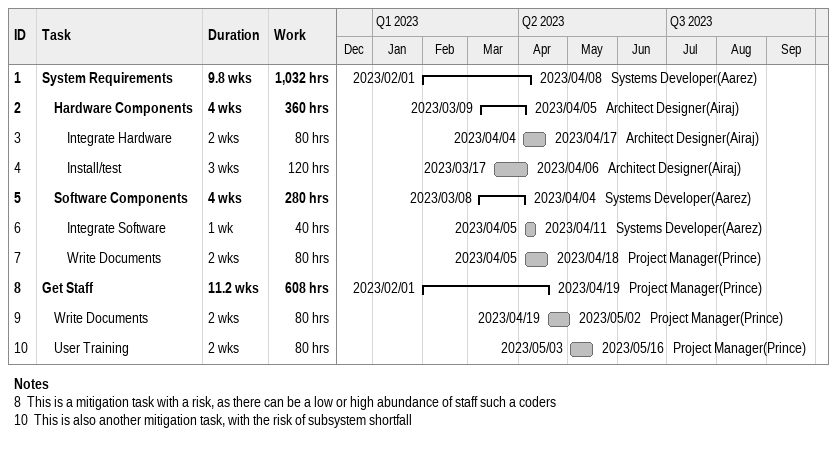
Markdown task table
| ID | Level | Task | Duration | Start | Finish | Resources | Work (h) |
|---|---|---|---|---|---|---|---|
| 1 | 1 | **System Requirements** | 9.8w | 2023-02-01 | 2023-04-08 | Systems Developer(Aarez) | 1032 |
| 2 | 2 | **Hardware Components** | 4w | 2023-03-09 | 2023-04-05 | Architect Designer(Airaj) | 360 |
| 3 | 3 | Integrate Hardware | 2w | 2023-04-04 | 2023-04-17 | Architect Designer(Airaj) | 80 |
| 4 | 3 | Install/test | 3w | 2023-03-17 | 2023-04-06 | Architect Designer(Airaj) | 120 |
| 5 | 2 | **Software Components** | 4w | 2023-03-08 | 2023-04-04 | Systems Developer(Aarez) | 280 |
| 6 | 3 | Integrate Software | 1w | 2023-04-05 | 2023-04-11 | Systems Developer(Aarez) | 40 |
| 7 | 3 | Write Documents | 2w | 2023-04-05 | 2023-04-18 | Project Manager(Prince) | 80 |
| 8 | 1 | **Get Staff** | 11.2w | 2023-02-01 | 2023-04-19 | Project Manager(Prince) | 608 |
| 9 | 2 | Write Documents | 2w | 2023-04-19 | 2023-05-02 | Project Manager(Prince) | 80 |
| 10 | 2 | User Training | 2w | 2023-05-03 | 2023-05-16 | Project Manager(Prince) | 80 |

Notes
- 8: This is a mitigation task with a risk, as there can be a low or high abundance of staff such a coders
- 10: This is also another mitigation task, with the risk of subsystem shortfall
